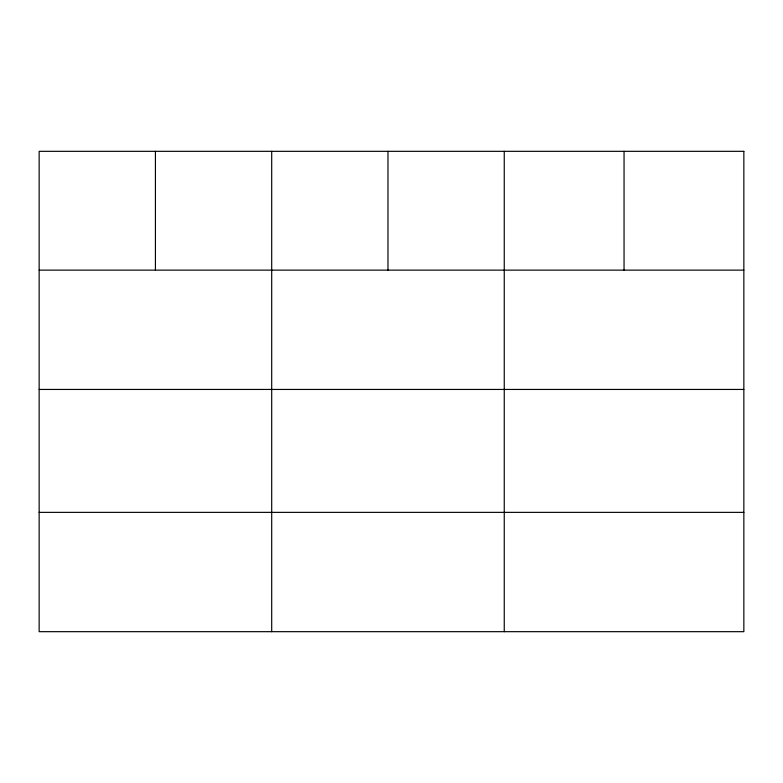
<?xml version="1.0" encoding="UTF-8"?>
<svg xmlns="http://www.w3.org/2000/svg" width="783" height="783" viewBox="0 0 783 783"><rect width="100%" height="100%" fill="white"/><g stroke="black" fill="none" stroke-linecap="round" stroke-linejoin="round"><path stroke-width="1.17" d="M39.15 270.135L743.85 270.135M39.15 389.445L743.85 389.445M39.15 512.366L743.85 512.366M624.051 151.325L624.051 270.135M504.252 151.325L504.252 631.675M387.976 151.325L387.976 270.135M271.701 151.325L271.701 631.675M155.425 151.325L155.425 270.135M743.85 151.325L39.15 151.325L39.15 631.675L743.85 631.675L743.85 151.325"/></g></svg>
